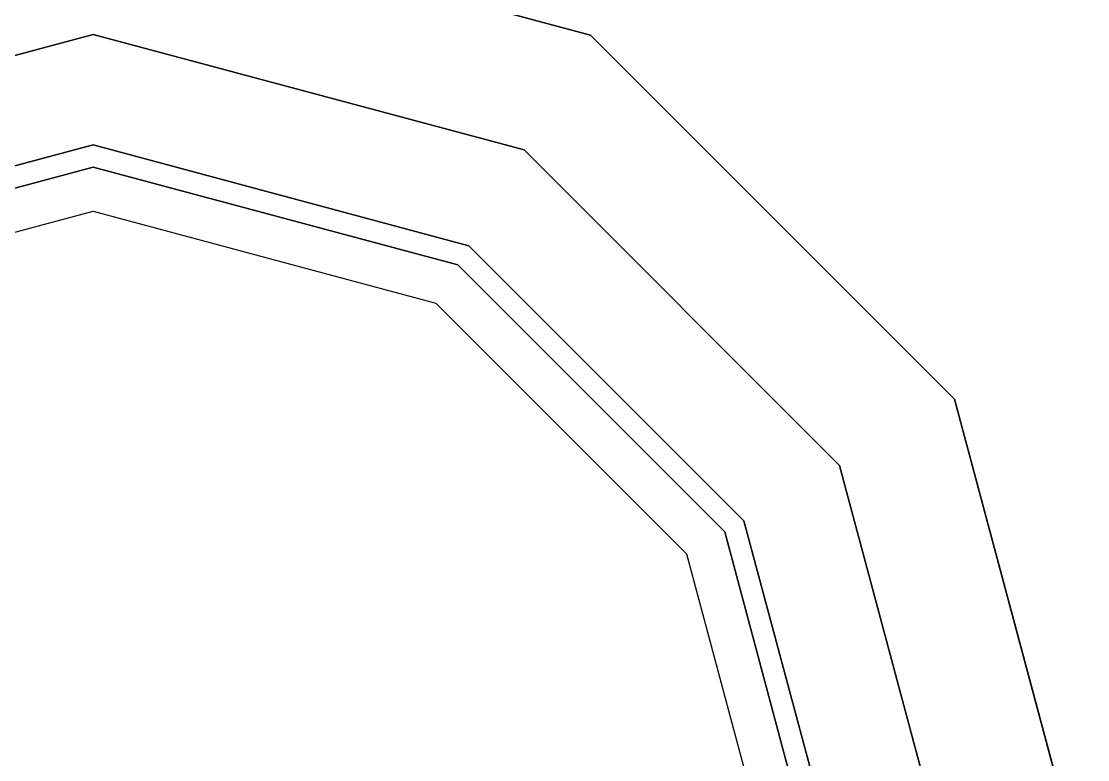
# Model space of a CAD drawing. Extents: x 15.9 to 33.1, y 12.3 to 21.3.
# Drawn here: x 22.7043 to 22.8528, y 13.9176 to 14.0204 of the extents above; entities that cross this region are included whole.
import ezdxf

# ---------------------------------------------------------------- set-up
doc = ezdxf.new("R2010")
doc.units = 0
doc.header["$LTSCALE"] = 0.5
doc.header["$MEASUREMENT"] = 0
doc.layers.get('0').update_dxf_attribs({"linetype": 'CONTINUOUS'})

# ---------------------------------------------------------------- blocks, each defined once
blk = doc.blocks.new('A$C403C54AD')
at = {"linetype": 'ByBlock', "invisible_edges": 5}
for points in [[(1.0802, 0.82864, -0.00874), (1.0802, 0.81017, -0.00874), (1.02018, 0.79408, -0.00874), (1.01094, 0.81008, -0.00874)], [(1.0802, 0.79478, -0.02259), (1.0802, 0.82864, -0.01335), (1.01094, 0.81008, -0.01335), (1.02787, 0.78075, -0.02259)], [(1.14947, 0.81008, -0.00874), (1.14023, 0.79408, -0.00874), (1.0802, 0.81017, -0.00874), (1.0802, 0.82864, -0.00874)], [(1.13254, 0.78075, -0.02259), (1.14947, 0.81008, -0.01335), (1.0802, 0.82864, -0.01335), (1.0802, 0.79478, -0.02259)], [(1.0802, 0.81017, -0.00874), (1.0802, 0.7917, -0.01489), (1.02941, 0.77809, -0.01489), (1.02018, 0.79408, -0.00874)], [(1.14023, 0.79408, -0.00874), (1.131, 0.77809, -0.01489), (1.0802, 0.7917, -0.01489), (1.0802, 0.81017, -0.00874)], [(1.17085, 0.74244, -0.02259), (1.20017, 0.75938, -0.01335), (1.14947, 0.81008, -0.01335), (1.13254, 0.78075, -0.02259)], [(1.20017, 0.75938, -0.00874), (1.18418, 0.75014, -0.00874), (1.14023, 0.79408, -0.00874), (1.14947, 0.81008, -0.00874)], [(1.0802, 0.78554, -0.03183), (1.0802, 0.79478, -0.02259), (1.02787, 0.78075, -0.02259), (1.03249, 0.77276, -0.03183)], [(1.12792, 0.77276, -0.03183), (1.13254, 0.78075, -0.02259), (1.0802, 0.79478, -0.02259), (1.0802, 0.78554, -0.03183)], [(1.18418, 0.75014, -0.00874), (1.16818, 0.74091, -0.01489), (1.131, 0.77809, -0.01489), (1.14023, 0.79408, -0.00874)], [(1.0802, 0.7917, -0.01489), (1.0802, 0.69011, -0.01489), (1.0802, 0.69011, -0.01489), (1.02941, 0.77809, -0.01489)], [(1.131, 0.77809, -0.01489), (1.0802, 0.69011, -0.01489), (1.0802, 0.69011, -0.01489), (1.0802, 0.7917, -0.01489)], [(1.16285, 0.73783, -0.03183), (1.17085, 0.74244, -0.02259), (1.13254, 0.78075, -0.02259), (1.12792, 0.77276, -0.03183)], [(1.02941, 0.77809, -0.01489), (1.0802, 0.69011, -0.01489), (1.0802, 0.69011, -0.01489), (0.99223, 0.74091, -0.01489)], [(1.16818, 0.74091, -0.01489), (1.0802, 0.69011, -0.01489), (1.0802, 0.69011, -0.01489), (1.131, 0.77809, -0.01489)], [(1.18487, 0.69011, -0.02259), (1.21873, 0.69011, -0.01335), (1.20017, 0.75938, -0.01335), (1.17085, 0.74244, -0.02259)], [(1.21873, 0.69011, -0.00874), (1.20026, 0.69011, -0.00874), (1.18418, 0.75014, -0.00874), (1.20017, 0.75938, -0.00874)], [(1.20026, 0.69011, -0.00874), (1.18179, 0.69011, -0.01489), (1.16818, 0.74091, -0.01489), (1.18418, 0.75014, -0.00874)], [(1.17563, 0.69011, -0.03183), (1.18487, 0.69011, -0.02259), (1.17085, 0.74244, -0.02259), (1.16285, 0.73783, -0.03183)], [(0.99223, 0.74091, -0.01489), (1.0802, 0.69011, -0.01489), (1.0802, 0.69011, -0.01489), (0.97862, 0.69011, -0.01489)], [(1.18179, 0.69011, -0.01489), (1.0802, 0.69011, -0.01489), (1.0802, 0.69011, -0.01489), (1.16818, 0.74091, -0.01489)]]:
    blk.add_3dface(points, dxfattribs=at)
at = {"linetype": 'ByBlock'}
for points in [[(1.0802, 0.82864, -0.01335), (1.0802, 0.82864, -0.00874), (1.01094, 0.81008, -0.00874), (1.01094, 0.81008, -0.01335)], [(1.14947, 0.81008, -0.01335), (1.14947, 0.81008, -0.00874), (1.0802, 0.82864, -0.00874), (1.0802, 0.82864, -0.01335)], [(1.20017, 0.75938, -0.01335), (1.20017, 0.75938, -0.00874), (1.14947, 0.81008, -0.00874), (1.14947, 0.81008, -0.01335)], [(1.21873, 0.69011, -0.01335), (1.21873, 0.69011, -0.00874), (1.20017, 0.75938, -0.00874), (1.20017, 0.75938, -0.01335)]]:
    blk.add_3dface(points, dxfattribs=at)

msp = doc.modelspace()

# ---------------------------------------------------------------- block references
msp.add_blockref('A$C403C54AD', (21.63411, 13.20843, 0.0006))

doc.saveas('drawing.dxf')
